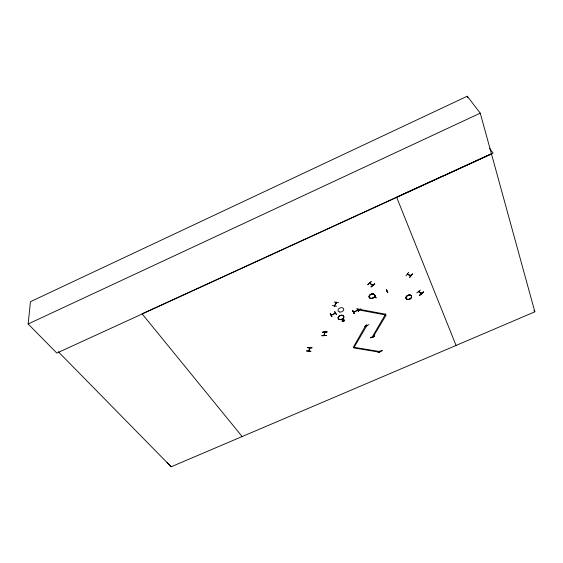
<?xml version="1.0" encoding="UTF-8"?>
<svg xmlns="http://www.w3.org/2000/svg" width="563" height="563" viewBox="0 0 563 563"><rect width="100%" height="100%" fill="white"/><g stroke="black" fill="none" stroke-linecap="round" stroke-linejoin="round"><path stroke-width="0.84" d="M324.035 334.985L324.112 335.597L324.788 332.212M324.703 332.543L324.844 331.903M324.274 335.555L324.879 331.973M309.559 348.194C310.558 347.026 308.496 352.41 308.777 350.524M309.833 347.927L309.741 347.575M326.399 335.527C321.677 335.78 318.637 335.808 326.413 335.499M28.15 323.978L30.451 301.691L467.241 96.224L480.26 113.156L491.471 153.924L56.821 353.078L28.15 323.978L480.26 113.156M387.02 291.289L386.654 290.916M310.783 351.375L306.469 350.911L310.846 351.235M331.016 314.801L331.276 315.203L331.579 314.78M369.588 283.365L369.947 283.562L369.919 283.083M354.176 313.549L352.642 310.565M335.407 313.211L335.196 312.915L335.027 313.535L334.83 313.119M372.593 285.152L369.743 283.21L370.074 283.435M322.627 332.297L327.131 331.931L322.662 332.107M379.969 351.389L380.018 350.981L380.285 351.474M353.48 312.141L360.911 308.996L353.437 312.015L353.958 311.93L353.691 311.536M407.689 274.139L407.711 273.871M334.267 305.695L334.605 305.371M336.428 302.591L334.521 306.026L334.267 305.618M332.304 305.61L336.484 306.286M307.581 347.8L311.979 347.772L307.644 347.617M309.629 347.906L308.608 351.157L308.496 350.777M307.546 347.617L311.972 347.765M334.394 305.962L336.421 302.549M336.463 302.556L336.336 302.211M335.414 313.352L331.234 315.196M357.618 309.861L357.308 310.473L357.73 310.164M418.893 291.451L418.569 291.669L421.328 293.379M419.027 291.761L418.471 291.367L418.605 291.711M324.33 335.513L324.084 334.95M334.267 302.014L338.595 302.711M344.655 320.804C343.507 316.202 339.369 323.95 344.697 320.727M372.15 336.709L373.009 337.103L386.134 315.062L358.258 309.84L358.547 308.911M379.877 351.045L380.124 351.622L353.346 347.188L365.859 325.238M379.99 351.375L379.751 352.227L353.754 347.927L366.872 325.52L366.626 324.964L366.78 325.28M375.31 296.321L375.465 296.004M387.034 291.303L386.802 290.846M372.249 336.97L385.648 313.999M309.523 347.631L309.713 348.244L309.594 347.568M359.018 310.206L358.666 310.051M372.537 336.787L372.952 337.336L372.523 336.864M334.563 306.012L334.401 305.371M408.717 272.295L405.972 275.821M410.589 275.251L410.589 275.61M409.526 277.249L412.461 273.843M409.758 277.46L412.531 273.97M367.752 284.681L371.306 281.57L367.871 284.751M372.305 284.955L372.741 285.469L372.425 284.85M371.031 286.799L374.705 284.005M374.705 283.998L371.073 286.94L374.458 283.724M420.343 290.044L416.81 292.901M421.194 293.527L421.054 293.26M421.455 293.478C429.485 286.687 411.673 302.049 423.432 292.274M423.439 292.281L419.745 294.977M331.903 316.645L330.249 313.5L331.973 316.645M324.9 332.564L324.689 331.91M407.492 274.054L411.096 275.61L410.906 275.272M407.682 274.35L407.394 273.78C407.929 276.004 411.433 274.892 410.899 275.736M442.792 176.029L142.101 313.809L242.294 436.726M490.563 154.142L443.686 175.825M335.238 312.922L334.985 313.521M331.157 315.09L335.344 313.225M334.633 311.712L336.491 314.647L334.844 311.642M354.155 313.408L352.628 310.417M358.511 311.712L356.935 308.545L358.568 311.663M375.218 295.969L375.422 296.441L375.373 295.906M374.529 294.66L376.035 297.89M370.616 337.891L374.733 335.984L370.574 337.772M378.104 352.297L382.171 350.538M167 462.596L171.173 466.776L456.121 345.422M491.471 153.924L534.85 311.811L456.065 345.45L396.612 197.191L493.104 153.157L489.521 148.294M336.195 302.183L336.252 302.866L336.111 302.247M418.703 291.535L421.603 293.569L421.413 293.246M418.879 291.873L418.562 291.24M322.62 332.226L327.047 331.938M365.95 325.491L366.738 325.632L366.612 325.287M358.638 309.171L385.746 314.253M372.657 285.441L369.8 283.252M366.717 325.618L366.485 325.027M336.069 302.859L335.977 302.493M58.292 351.741L171.173 466.776M358.772 310.255L358.568 309.664M533.935 310.347L534.85 311.811M352.6 310.445L354.218 313.577M376.07 297.911L374.564 294.808M421.138 293.07L421.476 293.696L421.047 293.196M407.253 273.885L407.429 274.244M364.718 326.512L368.92 324.647M378.167 352.445L382.235 350.686M369.631 282.95L369.947 283.562L369.595 282.922M369.476 283.027L369.624 283.4M372.678 336.723L372.952 337.336M358.715 309.601L358.997 310.234M331.382 314.604L331.579 315.069M331.086 314.731L331.276 315.203M324.584 332.212L324.71 332.592M323.985 335.224L324.112 335.597M309.446 347.864L309.559 348.244M308.665 350.573L308.798 351.143L308.573 350.552M467.241 96.224L467.712 97.899M342.67 320.319L342.973 321.093L344.183 320.368L343.367 319.904L342.67 320.319M411.546 296.096L411.532 296.103A2.935 2.055 -23.7 0 1 408.189 299.516A2.935 2.055 -23.7 0 1 406.767 296.244A2.935 2.055 -23.7 0 1 411.511 296.117M386.422 289.6L387.851 292.704L386.408 289.586M353.578 312.12L353.395 311.67L353.55 312.127M411.518 296.032L411.504 296.032A2.956 2.069 -23.7 0 0 406.718 296.166A2.956 2.069 -23.7 0 0 408.147 299.453A2.956 2.069 -23.7 0 0 411.49 296.039M339.834 319.629A2.906 2.069 -18.8 0 0 343.831 316.856A2.906 2.069 -18.8 0 0 339.369 316.04A2.906 2.069 -18.8 0 0 339.834 319.629M339.792 319.495A2.906 2.069 -18.8 0 0 343.782 316.73A2.906 2.069 -18.8 0 0 339.32 315.906A2.906 2.069 -18.8 0 0 339.792 319.495A2.906 2.069 -18.8 0 0 343.789 316.723A2.906 2.069 -18.8 0 0 339.327 315.913A2.906 2.069 -18.8 0 0 339.792 319.495M370.7 298.404A2.963 2.125 -21.6 0 0 374.817 295.547A2.963 2.125 -21.6 0 0 370.363 294.667A2.97 2.132 -21.6 0 0 370.7 298.411A2.97 2.132 -21.6 0 0 374.824 295.554A2.97 2.132 -21.6 0 0 370.363 294.667A2.963 2.125 -21.6 0 0 370.7 298.404M370.651 298.27A2.956 2.118 -21.6 0 0 374.761 295.427A2.956 2.118 -21.6 0 0 370.313 294.54A2.956 2.118 -21.6 0 0 370.651 298.27M408.133 299.382A2.928 2.055 -23.7 0 0 411.447 295.99A2.928 2.055 -23.7 0 0 406.711 296.124A2.928 2.055 -23.7 0 0 408.133 299.382M339.7 312.015A2.935 2.104 -19 0 0 343.733 309.2A2.935 2.104 -19 0 0 339.229 308.355A2.935 2.104 -19 0 0 339.7 312.015"/></g></svg>
